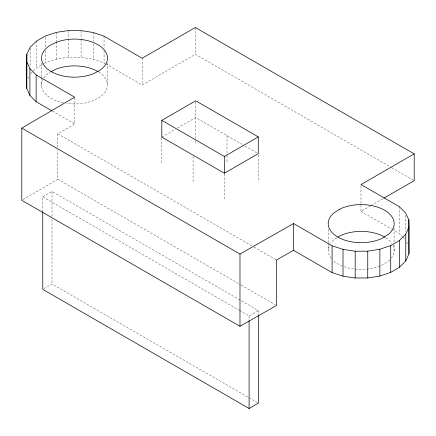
<?xml version="1.0" encoding="UTF-8"?>
<svg xmlns="http://www.w3.org/2000/svg" width="436" height="436" viewBox="0 0 436 436"><rect width="100%" height="100%" fill="white"/><g stroke="black" fill="none" stroke-linecap="round" stroke-linejoin="round"><path stroke-width="0.33" stroke-dasharray="2.18 1.64" d="M27.92 78.791L28.749 77.041M30.591 73.679L32.864 71.444M33.316 70.997L36.493 67.869L43.758 63.721M336.908 237.767L333.665 239.925A32.973 19.037 0 0 0 330.548 243.359M57.835 147.384L57.835 133.819L74.687 123.971L74.687 97.174M22.961 199.644L57.835 179.256L57.835 150.098M105.812 63.999L142.136 85.031L195.35 54.309L391.196 167.375M42.766 211.798L42.766 196.832L52.015 191.491L258.341 310.612L258.341 314.694M161.805 137.111L175.25 129.345M177.594 127.999L195.715 117.535L242.629 144.621M43.922 288.703L52.015 284.032L248.324 397.365M360.986 185.921L360.986 211.384L370.338 205.983M370.927 205.645L383.206 198.554M239.664 310.508L249.098 315.953L258.341 310.612M44.314 63.405L45.437 62.768C64.059 55.339 85.489 55.377 104.051 62.98L105.223 63.656M51.328 71.548L49.813 72.305A32.973 19.037 0 0 0 43.491 78.458M391.784 167.718L414.2 180.657M360.986 211.384L391.539 228.971M392.128 229.309L399.18 233.369L402.352 236.497M244.945 145.956L258.27 153.652M52.483 111.153L74.687 123.971M57.835 133.819L251.725 245.762M254.079 247.119L275.884 259.709M57.835 179.256L240.525 284.73M241.113 285.068L275.296 304.802M42.766 196.832L239.075 310.165M248.912 397.708L257.752 402.815M402.81 236.944L405.077 239.184M406.641 241.964L408.303 245.463M405.529 215.509L405.529 231.592M399.18 206.571L399.18 233.369M394.079 228.137L394.079 242.203M394.079 244.885L394.079 251.583M328.253 229.173L328.253 242.574M328.253 243.244L328.253 249.272M258.27 154.987L258.27 180.45M249.098 315.953L249.098 320.035M226.993 135.591L226.993 155.02M226.993 155.69L226.993 162.394M224.36 173.893L224.36 200.026M195.715 102.128L195.715 140.316M195.715 140.986L195.715 144.332M195.35 27.506L195.35 54.309M193.083 156.508L193.083 181.965M161.805 137.781L161.805 163.909M142.136 58.233L142.136 85.031M107.414 63.002L107.414 83.772M104.051 36.183L104.051 48.238M104.051 50.919L104.051 62.98M93.206 32.515L93.206 41.224M93.206 43.905L93.206 59.312M81.085 30.591L81.085 38.63M81.085 39.3L81.085 57.389M68.517 30.547L68.517 38.586M68.517 39.256L68.517 57.345M56.358 32.378L56.358 41.088M56.358 41.758L56.358 59.176M52.015 191.491L52.015 216.665M52.015 219.39L52.015 284.032M45.437 37.311L45.437 48.025M45.437 50.707L45.437 62.768M41.589 63.302L41.589 76.703M41.589 77.374L41.589 86.083M36.493 41.066L36.493 67.869M30.139 47.998L30.139 66.757M98.819 72.065A32.973 19.037 0 0 1 99.19 97.544L92.694 100.803A32.973 19.037 0 0 1 66.632 103.414M63.443 102.858A32.973 19.037 0 0 1 43.175 78.987M393.038 245.555A32.973 19.037 0 0 1 391.408 258.008M389.675 259.992A32.973 19.037 0 0 1 388.667 260.93L383.021 264.685A32.973 19.037 0 0 1 344.184 266.745M342.331 266.053A32.973 19.037 0 0 1 332.902 260.232M331.251 258.434A32.973 19.037 0 0 1 329.567 244.983M385.855 237.811A32.973 19.037 0 0 1 391.839 243.441"/><path stroke-width="0.65" d="M51.9 110.815L36.123 101.708L29.904 95.402L26.732 88.383L26.809 54.326L30.139 47.328L36.493 41.066L45.437 35.97L56.358 32.378L68.517 30.547L81.085 30.591L93.206 32.515L104.051 36.183L142.136 58.233L195.35 27.506L414.2 153.859L414.2 180.657L383.789 198.216M26.732 88.383L26.809 54.326M26.732 61.58L29.904 68.605L36.123 74.91L74.687 97.174L21.8 128.091L239.985 254.057L293.532 223.526L332.096 245.79L343.018 249.376L355.182 251.212L367.75 251.163L379.87 249.245L390.716 245.577L399.545 240.41L405.763 234.105L408.941 227.085L408.859 219.826L405.529 212.833L399.18 206.571L360.986 184.586L414.2 153.859M21.8 128.091L21.8 200.32L239.985 326.292L276.473 305.483L276.473 260.052L293.532 250.324L332.096 272.587L343.018 276.179L355.182 278.01L367.75 277.966L379.87 276.043L390.716 272.375L399.545 267.214L405.763 260.902L408.941 253.883L408.941 227.085M337.993 237.048L339.306 236.176A32.973 19.037 0 0 1 384.792 237.151M161.805 120.363L195.715 100.787L258.27 136.899L258.27 153.652L224.36 173.223L161.805 137.111L161.805 120.363L224.36 156.475L258.27 136.899M42.766 211.798L42.766 289.368L249.098 408.494L258.341 403.153L258.341 315.375M51.328 71.548L56.315 69.046A32.973 19.037 0 0 1 98.225 71.706M408.941 253.883L408.859 219.826M405.763 234.105L405.763 260.902M399.545 240.41L399.545 267.214M390.716 245.577L390.716 272.375M379.87 249.245L379.87 276.043M367.75 251.163L367.75 277.966M355.182 251.212L355.182 278.01M343.018 249.376L343.018 276.179M332.096 245.79L332.096 272.587M293.532 223.526L293.532 250.324M249.098 320.716L249.098 408.494M239.985 254.057L239.985 326.292M224.36 156.475L224.36 173.223M36.123 74.91L36.123 101.708M29.904 68.605L29.904 95.402M339.306 209.378L333.665 213.128A32.973 19.037 0 0 0 339.54 238.002A32.973 19.037 0 0 0 383.021 237.882L388.667 234.132A32.973 19.037 0 0 0 382.792 209.258A32.973 19.037 0 0 0 339.306 209.378M56.315 42.248L49.813 45.508A32.973 19.037 0 0 0 49.611 70.61A32.973 19.037 0 0 0 92.694 74.006L99.19 70.746A32.973 19.037 0 0 0 99.397 45.644A32.973 19.037 0 0 0 56.315 42.248"/></g></svg>
